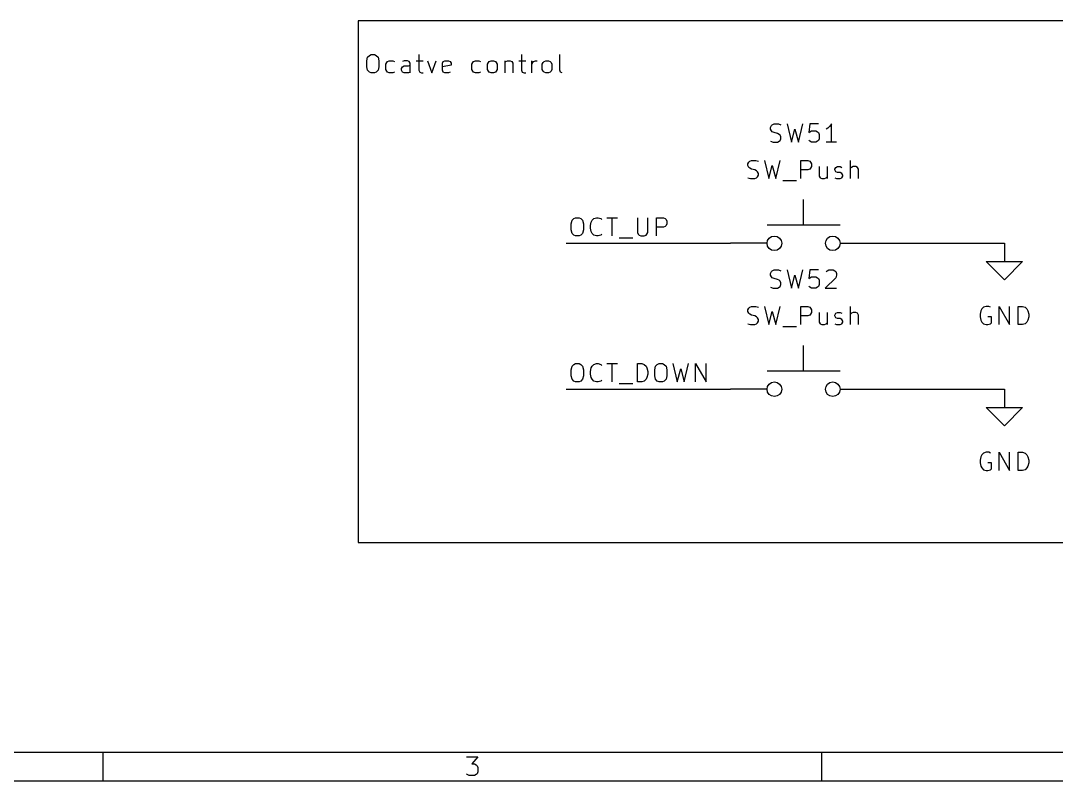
# Model space of a CAD drawing. Header units: inches. Extents: x 0.4 to 11.3, y -7.9 to -0.4.
# Drawn here: x 4.105 to 6.942, y -7.874 to -5.79 of the extents above; entities that cross this region are included whole.
import ezdxf

# ---------------------------------------------------------------- set-up
doc = ezdxf.new("R2010")
doc.units = ezdxf.units.IN
doc.header["$MEASUREMENT"] = 0
for name, color, linetype in [('GREENSIXTYFIVE', 129, 'CONTINUOUS'), ('LIGHTBLUE', 172, 'CONTINUOUS'), ('LIGHTGREEN', 92, 'CONTINUOUS'), ('RED', 14, 'CONTINUOUS'), ('REDSIX', 19, 'CONTINUOUS')]:
    doc.layers.add(name, color=color, linetype=linetype)

msp = doc.modelspace()

# ---------------------------------------------------------------- linework, layer by layer
at = {"layer": 'GREENSIXTYFIVE', "linetype": 'CONTINUOUS'}
for p, q in [((6.1595, -6.0823), (6.1619, -6.0776)), ((6.1595, -6.0871), (6.1595, -6.0823)), ((6.1619, -6.0919), (6.1595, -6.0871)), ((6.1619, -6.0776), (6.1643, -6.0752)), ((6.1643, -6.0942), (6.1619, -6.0919)), ((6.1643, -6.0752), (6.1691, -6.0728)), ((6.1691, -6.0966), (6.1643, -6.0942)), ((6.1691, -6.0728), (6.181, -6.0728)), ((6.1786, -6.099), (6.1691, -6.0966)), ((6.181, -6.0728), (6.1881, -6.0752)), ((6.2048, -6.0728), (6.2167, -6.1228)), ((6.2167, -6.1228), (6.2262, -6.0871)), ((6.2262, -6.0871), (6.2357, -6.1228)), ((6.2357, -6.1228), (6.2476, -6.0728)), ((6.2667, -6.0728), (6.2643, -6.0966)), ((6.2643, -6.0966), (6.2667, -6.0942)), ((6.2905, -6.0728), (6.2667, -6.0728)), ((6.2667, -6.0942), (6.2714, -6.0919)), ((6.2714, -6.0919), (6.2833, -6.0919)), ((6.2833, -6.0919), (6.2881, -6.0942)), ((6.2881, -6.0942), (6.2905, -6.0966)), ((6.2905, -6.0966), (6.2929, -6.1014)), ((6.3167, -6.0847), (6.3119, -6.0871)), ((6.3214, -6.0799), (6.3167, -6.0847)), ((6.3262, -6.0728), (6.3214, -6.0799)), ((6.3262, -6.1228), (6.3262, -6.0728)), ((6.1595, -6.1204), (6.1667, -6.1228)), ((6.1667, -6.1228), (6.1786, -6.1228)), ((6.1833, -6.1014), (6.1786, -6.099)), ((6.1786, -6.1228), (6.1833, -6.1204)), ((6.1857, -6.1038), (6.1833, -6.1014)), ((6.1833, -6.1204), (6.1857, -6.118)), ((6.1881, -6.1085), (6.1857, -6.1038)), ((6.1857, -6.118), (6.1881, -6.1133)), ((6.1881, -6.1133), (6.1881, -6.1085)), ((6.2667, -6.1204), (6.2643, -6.118)), ((6.2714, -6.1228), (6.2667, -6.1204)), ((6.2833, -6.1228), (6.2714, -6.1228)), ((6.2881, -6.1204), (6.2833, -6.1228)), ((6.2905, -6.118), (6.2881, -6.1204)), ((6.2929, -6.1133), (6.2905, -6.118)), ((6.2929, -6.1014), (6.2929, -6.1133)), ((6.3405, -6.1228), (6.3119, -6.1228)), ((6.0976, -6.1823), (6.1, -6.1776)), ((6.0976, -6.1871), (6.0976, -6.1823)), ((6.1, -6.1776), (6.1024, -6.1752)), ((6.1024, -6.1752), (6.1071, -6.1728)), ((6.1071, -6.1728), (6.119, -6.1728)), ((6.119, -6.1728), (6.1262, -6.1752)), ((6.1429, -6.1728), (6.1548, -6.2228)), ((6.1738, -6.2228), (6.1857, -6.1728)), ((6.2429, -6.2228), (6.2429, -6.1728)), ((6.2429, -6.1728), (6.2619, -6.1728)), ((6.2619, -6.1728), (6.2667, -6.1752)), ((6.2667, -6.1752), (6.269, -6.1776)), ((6.269, -6.1776), (6.2714, -6.1823)), ((6.2714, -6.1823), (6.2714, -6.1895)), ((6.3786, -6.2228), (6.3786, -6.1728)), ((6.1, -6.1919), (6.0976, -6.1871)), ((6.1024, -6.1942), (6.1, -6.1919)), ((6.1071, -6.1966), (6.1024, -6.1942)), ((6.1167, -6.199), (6.1071, -6.1966)), ((6.1214, -6.2014), (6.1167, -6.199)), ((6.1238, -6.2038), (6.1214, -6.2014)), ((6.1262, -6.2085), (6.1238, -6.2038)), ((6.1262, -6.2133), (6.1262, -6.2085)), ((6.1548, -6.2228), (6.1643, -6.1871)), ((6.1643, -6.1871), (6.1738, -6.2228)), ((6.2619, -6.199), (6.2429, -6.199)), ((6.2667, -6.1966), (6.2619, -6.199)), ((6.269, -6.1942), (6.2667, -6.1966)), ((6.2714, -6.1895), (6.269, -6.1942)), ((6.2929, -6.1895), (6.2929, -6.2157)), ((6.3143, -6.1895), (6.3143, -6.2228)), ((6.3357, -6.1966), (6.3381, -6.1919)), ((6.3357, -6.199), (6.3357, -6.1966)), ((6.3381, -6.2038), (6.3357, -6.199)), ((6.3381, -6.1919), (6.3429, -6.1895)), ((6.3429, -6.2061), (6.3381, -6.2038)), ((6.3429, -6.1895), (6.35, -6.1895)), ((6.35, -6.2061), (6.3429, -6.2061)), ((6.35, -6.1895), (6.3548, -6.1919)), ((6.3548, -6.2085), (6.35, -6.2061)), ((6.3571, -6.2133), (6.3548, -6.2085)), ((6.3809, -6.1919), (6.3786, -6.1942)), ((6.3857, -6.1895), (6.3809, -6.1919)), ((6.3929, -6.1895), (6.3857, -6.1895)), ((6.3976, -6.1919), (6.3929, -6.1895)), ((6.4, -6.1966), (6.3976, -6.1919)), ((6.4, -6.2228), (6.4, -6.1966)), ((6.0976, -6.2204), (6.1048, -6.2228)), ((6.1048, -6.2228), (6.1167, -6.2228)), ((6.1167, -6.2228), (6.1214, -6.2204)), ((6.1214, -6.2204), (6.1238, -6.218)), ((6.1238, -6.218), (6.1262, -6.2133)), ((6.1929, -6.2276), (6.231, -6.2276)), ((6.2929, -6.2157), (6.2952, -6.2204)), ((6.2952, -6.2204), (6.3, -6.2228)), ((6.3, -6.2228), (6.3071, -6.2228)), ((6.3071, -6.2228), (6.3119, -6.2204)), ((6.3119, -6.2204), (6.3143, -6.218)), ((6.3357, -6.2204), (6.3405, -6.2228)), ((6.3405, -6.2228), (6.35, -6.2228)), ((6.35, -6.2228), (6.3548, -6.2204)), ((6.3548, -6.2204), (6.3571, -6.2157)), ((6.3571, -6.2157), (6.3571, -6.2133)), ((6.1595, -6.4823), (6.1619, -6.4776)), ((6.1595, -6.4871), (6.1595, -6.4823)), ((6.1619, -6.4919), (6.1595, -6.4871)), ((6.1619, -6.4776), (6.1643, -6.4752)), ((6.1643, -6.4942), (6.1619, -6.4919)), ((6.1643, -6.4752), (6.1691, -6.4728)), ((6.1691, -6.4966), (6.1643, -6.4942)), ((6.1691, -6.4728), (6.181, -6.4728)), ((6.181, -6.4728), (6.1881, -6.4752)), ((6.2048, -6.4728), (6.2167, -6.5228)), ((6.2167, -6.5228), (6.2262, -6.4871)), ((6.2262, -6.4871), (6.2357, -6.5228)), ((6.2357, -6.5228), (6.2476, -6.4728)), ((6.2667, -6.4728), (6.2643, -6.4966)), ((6.2643, -6.4966), (6.2667, -6.4942)), ((6.2905, -6.4728), (6.2667, -6.4728)), ((6.2667, -6.4942), (6.2714, -6.4919)), ((6.2714, -6.4919), (6.2833, -6.4919)), ((6.2833, -6.4919), (6.2881, -6.4942)), ((6.2881, -6.4942), (6.2905, -6.4966)), ((6.3381, -6.4942), (6.3095, -6.5228)), ((6.3119, -6.4776), (6.3143, -6.4752)), ((6.3143, -6.4752), (6.319, -6.4728)), ((6.319, -6.4728), (6.331, -6.4728)), ((6.331, -6.4728), (6.3357, -6.4752)), ((6.3357, -6.4752), (6.3381, -6.4776)), ((6.3381, -6.4776), (6.3405, -6.4823)), ((6.3405, -6.4871), (6.3381, -6.4942)), ((6.3405, -6.4823), (6.3405, -6.4871)), ((6.1595, -6.5204), (6.1667, -6.5228)), ((6.1667, -6.5228), (6.1786, -6.5228)), ((6.1786, -6.499), (6.1691, -6.4966)), ((6.1833, -6.5014), (6.1786, -6.499)), ((6.1786, -6.5228), (6.1833, -6.5204)), ((6.1857, -6.5038), (6.1833, -6.5014)), ((6.1833, -6.5204), (6.1857, -6.518)), ((6.1881, -6.5085), (6.1857, -6.5038)), ((6.1857, -6.518), (6.1881, -6.5133)), ((6.1881, -6.5133), (6.1881, -6.5085)), ((6.2667, -6.5204), (6.2643, -6.518)), ((6.2714, -6.5228), (6.2667, -6.5204)), ((6.2833, -6.5228), (6.2714, -6.5228)), ((6.2881, -6.5204), (6.2833, -6.5228)), ((6.2905, -6.518), (6.2881, -6.5204)), ((6.2905, -6.4966), (6.2929, -6.5014)), ((6.2929, -6.5133), (6.2905, -6.518)), ((6.2929, -6.5014), (6.2929, -6.5133)), ((6.3095, -6.5228), (6.3405, -6.5228)), ((6.0976, -6.5823), (6.1, -6.5776)), ((6.1, -6.5776), (6.1024, -6.5752)), ((6.1024, -6.5752), (6.1071, -6.5728)), ((6.1071, -6.5728), (6.119, -6.5728)), ((6.119, -6.5728), (6.1262, -6.5752)), ((6.1429, -6.5728), (6.1548, -6.6228)), ((6.1738, -6.6228), (6.1857, -6.5728)), ((6.2429, -6.6228), (6.2429, -6.5728)), ((6.2429, -6.5728), (6.2619, -6.5728)), ((6.2619, -6.5728), (6.2667, -6.5752)), ((6.2667, -6.5752), (6.269, -6.5776)), ((6.269, -6.5776), (6.2714, -6.5823)), ((6.3786, -6.6228), (6.3786, -6.5728)), ((6.7381, -6.5799), (6.7357, -6.5847)), ((6.7429, -6.5752), (6.7381, -6.5799)), ((6.75, -6.5728), (6.7429, -6.5752)), ((6.7571, -6.5728), (6.75, -6.5728)), ((6.7619, -6.5752), (6.7571, -6.5728)), ((6.7857, -6.6228), (6.7857, -6.5728)), ((6.7857, -6.5728), (6.8143, -6.6228)), ((6.8143, -6.6228), (6.8143, -6.5728)), ((6.8381, -6.6228), (6.8381, -6.5728)), ((6.8381, -6.5728), (6.85, -6.5728)), ((6.85, -6.5728), (6.8571, -6.5752)), ((6.8571, -6.5752), (6.8619, -6.5799)), ((6.8619, -6.5799), (6.8643, -6.5847)), ((6.0976, -6.5871), (6.0976, -6.5823)), ((6.1, -6.5919), (6.0976, -6.5871)), ((6.1024, -6.5942), (6.1, -6.5919)), ((6.1071, -6.5966), (6.1024, -6.5942)), ((6.1167, -6.599), (6.1071, -6.5966)), ((6.1214, -6.6014), (6.1167, -6.599)), ((6.1238, -6.6038), (6.1214, -6.6014)), ((6.1262, -6.6085), (6.1238, -6.6038)), ((6.1262, -6.6133), (6.1262, -6.6085)), ((6.1548, -6.6228), (6.1643, -6.5871)), ((6.1643, -6.5871), (6.1738, -6.6228)), ((6.2619, -6.599), (6.2429, -6.599)), ((6.2667, -6.5966), (6.2619, -6.599)), ((6.269, -6.5942), (6.2667, -6.5966)), ((6.2714, -6.5895), (6.269, -6.5942)), ((6.2714, -6.5823), (6.2714, -6.5895)), ((6.2929, -6.5895), (6.2929, -6.6157)), ((6.3143, -6.5895), (6.3143, -6.6228)), ((6.3357, -6.5966), (6.3381, -6.5919)), ((6.3357, -6.599), (6.3357, -6.5966)), ((6.3381, -6.6038), (6.3357, -6.599)), ((6.3381, -6.5919), (6.3429, -6.5895)), ((6.3429, -6.6061), (6.3381, -6.6038)), ((6.3429, -6.5895), (6.35, -6.5895)), ((6.35, -6.6061), (6.3429, -6.6061)), ((6.35, -6.5895), (6.3548, -6.5919)), ((6.3548, -6.6085), (6.35, -6.6061)), ((6.3571, -6.6133), (6.3548, -6.6085)), ((6.3809, -6.5919), (6.3786, -6.5942)), ((6.3857, -6.5895), (6.3809, -6.5919)), ((6.3929, -6.5895), (6.3857, -6.5895)), ((6.3976, -6.5919), (6.3929, -6.5895)), ((6.4, -6.5966), (6.3976, -6.5919)), ((6.4, -6.6228), (6.4, -6.5966)), ((6.7357, -6.5847), (6.7333, -6.5942)), ((6.7333, -6.5942), (6.7333, -6.6014)), ((6.7333, -6.6014), (6.7357, -6.6109)), ((6.7643, -6.6014), (6.7548, -6.6014)), ((6.7643, -6.618), (6.7643, -6.6014)), ((6.8643, -6.5847), (6.8667, -6.5942)), ((6.8667, -6.6014), (6.8643, -6.6109)), ((6.8667, -6.5942), (6.8667, -6.6014)), ((6.0976, -6.6204), (6.1048, -6.6228)), ((6.1048, -6.6228), (6.1167, -6.6228)), ((6.1167, -6.6228), (6.1214, -6.6204)), ((6.1214, -6.6204), (6.1238, -6.618)), ((6.1238, -6.618), (6.1262, -6.6133)), ((6.1929, -6.6276), (6.231, -6.6276)), ((6.2929, -6.6157), (6.2952, -6.6204)), ((6.2952, -6.6204), (6.3, -6.6228)), ((6.3, -6.6228), (6.3071, -6.6228)), ((6.3071, -6.6228), (6.3119, -6.6204)), ((6.3119, -6.6204), (6.3143, -6.618)), ((6.3357, -6.6204), (6.3405, -6.6228)), ((6.3405, -6.6228), (6.35, -6.6228)), ((6.35, -6.6228), (6.3548, -6.6204)), ((6.3548, -6.6204), (6.3571, -6.6157)), ((6.3571, -6.6157), (6.3571, -6.6133)), ((6.7357, -6.6109), (6.7381, -6.6157)), ((6.7381, -6.6157), (6.7429, -6.6204)), ((6.7429, -6.6204), (6.75, -6.6228)), ((6.75, -6.6228), (6.7548, -6.6228)), ((6.7548, -6.6228), (6.7619, -6.6204)), ((6.7619, -6.6204), (6.7643, -6.618)), ((6.85, -6.6228), (6.8381, -6.6228)), ((6.8571, -6.6204), (6.85, -6.6228)), ((6.8619, -6.6157), (6.8571, -6.6204)), ((6.8643, -6.6109), (6.8619, -6.6157)), ((6.7429, -6.9752), (6.7381, -6.9799)), ((6.75, -6.9728), (6.7429, -6.9752)), ((6.7571, -6.9728), (6.75, -6.9728)), ((6.7619, -6.9752), (6.7571, -6.9728)), ((6.7857, -7.0228), (6.7857, -6.9728)), ((6.7857, -6.9728), (6.8143, -7.0228)), ((6.8143, -7.0228), (6.8143, -6.9728)), ((6.8381, -7.0228), (6.8381, -6.9728)), ((6.8381, -6.9728), (6.85, -6.9728)), ((6.85, -6.9728), (6.8571, -6.9752)), ((6.8571, -6.9752), (6.8619, -6.9799)), ((6.7357, -6.9847), (6.7333, -6.9942)), ((6.7333, -6.9942), (6.7333, -7.0014)), ((6.7333, -7.0014), (6.7357, -7.0109)), ((6.7381, -6.9799), (6.7357, -6.9847)), ((6.7643, -7.0014), (6.7548, -7.0014)), ((6.7643, -7.018), (6.7643, -7.0014)), ((6.8619, -6.9799), (6.8643, -6.9847)), ((6.8643, -6.9847), (6.8667, -6.9942)), ((6.8667, -7.0014), (6.8643, -7.0109)), ((6.8667, -6.9942), (6.8667, -7.0014)), ((6.7357, -7.0109), (6.7381, -7.0157)), ((6.7381, -7.0157), (6.7429, -7.0204)), ((6.7429, -7.0204), (6.75, -7.0228)), ((6.75, -7.0228), (6.7548, -7.0228)), ((6.7548, -7.0228), (6.7619, -7.0204)), ((6.7619, -7.0204), (6.7643, -7.018)), ((6.85, -7.0228), (6.8381, -7.0228)), ((6.8571, -7.0204), (6.85, -7.0228)), ((6.8619, -7.0157), (6.8571, -7.0204)), ((6.8643, -7.0109), (6.8619, -7.0157))]:
    msp.add_line(p, q, dxfattribs=at)
at = {"layer": 'LIGHTBLUE', "linetype": 'CONTINUOUS'}
for p, q in [((5.03, -5.79), (5.03, -7.22)), ((7.1, -5.79), (5.03, -5.79)), ((5.0533, -5.8996), (5.0557, -5.8901)), ((5.0533, -5.9163), (5.0533, -5.8996)), ((5.0557, -5.8901), (5.0605, -5.8853)), ((5.0605, -5.8853), (5.0652, -5.883)), ((5.0652, -5.883), (5.0748, -5.883)), ((5.0748, -5.883), (5.0795, -5.8853)), ((5.0795, -5.8853), (5.0843, -5.8901)), ((5.0843, -5.8901), (5.0867, -5.8996)), ((5.0867, -5.8996), (5.0867, -5.9163)), ((5.1105, -5.902), (5.1152, -5.8996)), ((5.1152, -5.8996), (5.1248, -5.8996)), ((5.1248, -5.8996), (5.1295, -5.902)), ((5.1557, -5.8996), (5.151, -5.902)), ((5.1652, -5.8996), (5.1557, -5.8996)), ((5.17, -5.902), (5.1652, -5.8996)), ((5.1891, -5.8996), (5.2081, -5.8996)), ((5.1962, -5.883), (5.1962, -5.9258)), ((5.22, -5.8996), (5.2319, -5.933)), ((5.2319, -5.933), (5.2438, -5.8996)), ((5.2629, -5.902), (5.2676, -5.8996)), ((5.2676, -5.8996), (5.2771, -5.8996)), ((5.2771, -5.8996), (5.2819, -5.902)), ((5.3462, -5.902), (5.351, -5.8996)), ((5.351, -5.8996), (5.3605, -5.8996)), ((5.3605, -5.8996), (5.3652, -5.902)), ((5.3891, -5.902), (5.3938, -5.8996)), ((5.3938, -5.8996), (5.401, -5.8996)), ((5.401, -5.8996), (5.4057, -5.902)), ((5.4319, -5.8996), (5.4319, -5.933)), ((5.4343, -5.902), (5.4391, -5.8996)), ((5.4391, -5.8996), (5.4462, -5.8996)), ((5.4462, -5.8996), (5.451, -5.902)), ((5.47, -5.8996), (5.489, -5.8996)), ((5.4771, -5.883), (5.4771, -5.9258)), ((5.5057, -5.933), (5.5057, -5.8996)), ((5.5105, -5.902), (5.5152, -5.8996)), ((5.5152, -5.8996), (5.52, -5.8996)), ((5.539, -5.902), (5.5438, -5.8996)), ((5.5438, -5.8996), (5.551, -5.8996)), ((5.551, -5.8996), (5.5557, -5.902)), ((5.5819, -5.9258), (5.5819, -5.883)), ((5.0557, -5.9258), (5.0533, -5.9163)), ((5.0605, -5.9306), (5.0557, -5.9258)), ((5.0843, -5.9258), (5.0795, -5.9306)), ((5.0867, -5.9163), (5.0843, -5.9258)), ((5.1057, -5.9092), (5.1081, -5.9044)), ((5.1057, -5.9234), (5.1057, -5.9092)), ((5.1081, -5.9282), (5.1057, -5.9234)), ((5.1081, -5.9044), (5.1105, -5.902)), ((5.1105, -5.9306), (5.1081, -5.9282)), ((5.1486, -5.9211), (5.151, -5.9163)), ((5.1486, -5.9258), (5.1486, -5.9211)), ((5.151, -5.9306), (5.1486, -5.9258)), ((5.151, -5.9163), (5.1557, -5.9139)), ((5.1557, -5.9139), (5.1676, -5.9139)), ((5.1676, -5.9139), (5.1724, -5.9115)), ((5.1724, -5.9068), (5.17, -5.902)), ((5.1724, -5.933), (5.1724, -5.9068)), ((5.1962, -5.9258), (5.1986, -5.9306)), ((5.2605, -5.9068), (5.2629, -5.902)), ((5.2605, -5.9258), (5.2605, -5.9068)), ((5.2843, -5.9115), (5.2605, -5.9163)), ((5.2629, -5.9306), (5.2605, -5.9258)), ((5.2819, -5.902), (5.2843, -5.9068)), ((5.2843, -5.9068), (5.2843, -5.9115)), ((5.3414, -5.9092), (5.3438, -5.9044)), ((5.3414, -5.9234), (5.3414, -5.9092)), ((5.3438, -5.9282), (5.3414, -5.9234)), ((5.3438, -5.9044), (5.3462, -5.902)), ((5.3462, -5.9306), (5.3438, -5.9282)), ((5.3843, -5.9092), (5.3867, -5.9044)), ((5.3843, -5.9234), (5.3843, -5.9092)), ((5.3867, -5.9282), (5.3843, -5.9234)), ((5.3867, -5.9044), (5.3891, -5.902)), ((5.3891, -5.9306), (5.3867, -5.9282)), ((5.4057, -5.902), (5.4081, -5.9044)), ((5.4081, -5.9282), (5.4057, -5.9306)), ((5.4081, -5.9044), (5.4105, -5.9092)), ((5.4105, -5.9234), (5.4081, -5.9282)), ((5.4105, -5.9092), (5.4105, -5.9234)), ((5.4319, -5.9044), (5.4343, -5.902)), ((5.451, -5.902), (5.4533, -5.9068)), ((5.4533, -5.9068), (5.4533, -5.933)), ((5.4771, -5.9258), (5.4795, -5.9306)), ((5.5057, -5.9092), (5.5081, -5.9044)), ((5.5081, -5.9044), (5.5105, -5.902)), ((5.5343, -5.9092), (5.5367, -5.9044)), ((5.5343, -5.9234), (5.5343, -5.9092)), ((5.5367, -5.9282), (5.5343, -5.9234)), ((5.5367, -5.9044), (5.539, -5.902)), ((5.539, -5.9306), (5.5367, -5.9282)), ((5.5557, -5.902), (5.5581, -5.9044)), ((5.5581, -5.9282), (5.5557, -5.9306)), ((5.5581, -5.9044), (5.5605, -5.9092)), ((5.5605, -5.9234), (5.5581, -5.9282)), ((5.5605, -5.9092), (5.5605, -5.9234)), ((5.5843, -5.9306), (5.5819, -5.9258)), ((5.0652, -5.933), (5.0605, -5.9306)), ((5.0748, -5.933), (5.0652, -5.933)), ((5.0795, -5.9306), (5.0748, -5.933)), ((5.1152, -5.933), (5.1105, -5.9306)), ((5.1248, -5.933), (5.1152, -5.933)), ((5.1295, -5.9306), (5.1248, -5.933)), ((5.1557, -5.933), (5.151, -5.9306)), ((5.1676, -5.933), (5.1557, -5.933)), ((5.1724, -5.9306), (5.1676, -5.933)), ((5.1986, -5.9306), (5.2033, -5.933)), ((5.2033, -5.933), (5.2081, -5.933)), ((5.2676, -5.933), (5.2629, -5.9306)), ((5.2771, -5.933), (5.2676, -5.933)), ((5.2819, -5.9306), (5.2771, -5.933)), ((5.351, -5.933), (5.3462, -5.9306)), ((5.3605, -5.933), (5.351, -5.933)), ((5.3652, -5.9306), (5.3605, -5.933)), ((5.3938, -5.933), (5.3891, -5.9306)), ((5.401, -5.933), (5.3938, -5.933)), ((5.4057, -5.9306), (5.401, -5.933)), ((5.4795, -5.9306), (5.4843, -5.933)), ((5.4843, -5.933), (5.489, -5.933)), ((5.5438, -5.933), (5.539, -5.9306)), ((5.551, -5.933), (5.5438, -5.933)), ((5.5557, -5.9306), (5.551, -5.933)), ((5.589, -5.933), (5.5843, -5.9306)), ((5.03, -7.22), (7.1, -7.22))]:
    msp.add_line(p, q, dxfattribs=at)
at = {"layer": 'LIGHTGREEN', "linetype": 'CONTINUOUS'}
for p, q in [((5.6, -6.4), (6.05, -6.4)), ((6.45, -6.4), (6.8, -6.4)), ((5.6, -6.8), (6.05, -6.8)), ((6.45, -6.8), (6.8, -6.8))]:
    msp.add_line(p, q, dxfattribs=at)
at = {"layer": 'RED', "linetype": 'CONTINUOUS'}
for p, q in [((6.25, -6.35), (6.25, -6.28)), ((6.35, -6.35), (6.15, -6.35)), ((6.15, -6.4), (6.05, -6.4)), ((6.35, -6.4), (6.45, -6.4)), ((6.8, -6.4), (6.8, -6.45)), ((6.8, -6.5), (6.75, -6.45)), ((6.75, -6.45), (6.8, -6.45)), ((6.8, -6.45), (6.85, -6.45)), ((6.85, -6.45), (6.8, -6.5)), ((6.25, -6.75), (6.25, -6.68)), ((6.35, -6.75), (6.15, -6.75)), ((6.15, -6.8), (6.05, -6.8)), ((6.35, -6.8), (6.45, -6.8)), ((6.8, -6.8), (6.8, -6.85)), ((6.8, -6.9), (6.75, -6.85)), ((6.75, -6.85), (6.8, -6.85)), ((6.8, -6.85), (6.85, -6.85)), ((6.85, -6.85), (6.8, -6.9)), ((11.2206, -7.7956), (0.4724, -7.7956)), ((4.3307, -7.7956), (4.3307, -7.8743)), ((6.2992, -7.7956), (6.2992, -7.8743)), ((5.3262, -7.8071), (5.3578, -7.8071)), ((5.3578, -7.8071), (5.3408, -7.8266)), ((5.3408, -7.8266), (5.3481, -7.8266)), ((5.3481, -7.8266), (5.353, -7.8291)), ((5.353, -7.8291), (5.3554, -7.8315)), ((5.3286, -7.8559), (5.3262, -7.8534)), ((5.3335, -7.8583), (5.3286, -7.8559)), ((5.353, -7.8559), (5.3481, -7.8583)), ((5.3554, -7.8534), (5.353, -7.8559)), ((5.3554, -7.8315), (5.3578, -7.8364)), ((5.3578, -7.8486), (5.3554, -7.8534)), ((5.3578, -7.8364), (5.3578, -7.8486)), ((11.2993, -7.8743), (0.3937, -7.8743)), ((5.3481, -7.8583), (5.3335, -7.8583))]:
    msp.add_line(p, q, dxfattribs=at)
at = {"layer": 'RED'}
for centre in [(6.17, -6.4), (6.33, -6.4), (6.17, -6.8), (6.33, -6.8)]:
    msp.add_circle(centre, 0.02, dxfattribs=at)
at = {"layer": 'REDSIX', "linetype": 'CONTINUOUS'}
for p, q in [((5.6136, -6.3465), (5.616, -6.3369)), ((5.6136, -6.3631), (5.6136, -6.3465)), ((5.616, -6.3369), (5.6208, -6.3322)), ((5.6208, -6.3322), (5.6255, -6.3298)), ((5.6255, -6.3298), (5.6351, -6.3298)), ((5.6351, -6.3298), (5.6398, -6.3322)), ((5.6398, -6.3322), (5.6446, -6.3369)), ((5.6446, -6.3369), (5.647, -6.3465)), ((5.647, -6.3465), (5.647, -6.3631)), ((5.666, -6.3512), (5.6684, -6.3417)), ((5.666, -6.3584), (5.666, -6.3512)), ((5.6684, -6.3417), (5.6708, -6.3369)), ((5.6708, -6.3369), (5.6755, -6.3322)), ((5.6755, -6.3322), (5.6827, -6.3298)), ((5.6827, -6.3298), (5.6874, -6.3298)), ((5.6874, -6.3298), (5.6946, -6.3322)), ((5.6946, -6.3322), (5.697, -6.3346)), ((5.7113, -6.3298), (5.7398, -6.3298)), ((5.7255, -6.3798), (5.7255, -6.3298)), ((5.7946, -6.3298), (5.7946, -6.3703)), ((5.8232, -6.3703), (5.8232, -6.3298)), ((5.847, -6.3798), (5.847, -6.3298)), ((5.847, -6.3298), (5.866, -6.3298)), ((5.866, -6.3298), (5.8708, -6.3322)), ((5.8708, -6.3536), (5.866, -6.356)), ((5.8708, -6.3322), (5.8732, -6.3346)), ((5.8732, -6.3512), (5.8708, -6.3536)), ((5.8732, -6.3346), (5.8755, -6.3393)), ((5.8755, -6.3465), (5.8732, -6.3512)), ((5.8755, -6.3393), (5.8755, -6.3465)), ((5.616, -6.3727), (5.6136, -6.3631)), ((5.6208, -6.3774), (5.616, -6.3727)), ((5.6255, -6.3798), (5.6208, -6.3774)), ((5.6351, -6.3798), (5.6255, -6.3798)), ((5.6398, -6.3774), (5.6351, -6.3798)), ((5.6446, -6.3727), (5.6398, -6.3774)), ((5.647, -6.3631), (5.6446, -6.3727)), ((5.6684, -6.3679), (5.666, -6.3584)), ((5.6708, -6.3727), (5.6684, -6.3679)), ((5.6755, -6.3774), (5.6708, -6.3727)), ((5.6827, -6.3798), (5.6755, -6.3774)), ((5.6874, -6.3798), (5.6827, -6.3798)), ((5.6946, -6.3774), (5.6874, -6.3798)), ((5.697, -6.375), (5.6946, -6.3774)), ((5.7946, -6.3703), (5.797, -6.375)), ((5.797, -6.375), (5.7993, -6.3774)), ((5.7993, -6.3774), (5.8041, -6.3798)), ((5.8041, -6.3798), (5.8136, -6.3798)), ((5.8136, -6.3798), (5.8184, -6.3774)), ((5.8184, -6.3774), (5.8208, -6.375)), ((5.8208, -6.375), (5.8232, -6.3703)), ((5.866, -6.356), (5.847, -6.356)), ((5.7446, -6.3846), (5.7827, -6.3846)), ((5.6136, -6.7465), (5.616, -6.7369)), ((5.6136, -6.7631), (5.6136, -6.7465)), ((5.616, -6.7369), (5.6208, -6.7322)), ((5.6208, -6.7322), (5.6255, -6.7298)), ((5.6255, -6.7298), (5.6351, -6.7298)), ((5.6351, -6.7298), (5.6398, -6.7322)), ((5.6398, -6.7322), (5.6446, -6.7369)), ((5.6446, -6.7369), (5.647, -6.7465)), ((5.647, -6.7465), (5.647, -6.7631)), ((5.666, -6.7512), (5.6684, -6.7417)), ((5.666, -6.7584), (5.666, -6.7512)), ((5.6684, -6.7417), (5.6708, -6.7369)), ((5.6708, -6.7369), (5.6755, -6.7322)), ((5.6755, -6.7322), (5.6827, -6.7298)), ((5.6827, -6.7298), (5.6874, -6.7298)), ((5.6874, -6.7298), (5.6946, -6.7322)), ((5.6946, -6.7322), (5.697, -6.7346)), ((5.7113, -6.7298), (5.7398, -6.7298)), ((5.7255, -6.7798), (5.7255, -6.7298)), ((5.7946, -6.7798), (5.7946, -6.7298)), ((5.7946, -6.7298), (5.8065, -6.7298)), ((5.8065, -6.7298), (5.8136, -6.7322)), ((5.8136, -6.7322), (5.8184, -6.7369)), ((5.8184, -6.7369), (5.8208, -6.7417)), ((5.8208, -6.7417), (5.8232, -6.7512)), ((5.8232, -6.7512), (5.8232, -6.7584)), ((5.8422, -6.7465), (5.8446, -6.7369)), ((5.8422, -6.7631), (5.8422, -6.7465)), ((5.8446, -6.7369), (5.8493, -6.7322)), ((5.8493, -6.7322), (5.8541, -6.7298)), ((5.8541, -6.7298), (5.8636, -6.7298)), ((5.8636, -6.7298), (5.8684, -6.7322)), ((5.8684, -6.7322), (5.8732, -6.7369)), ((5.8732, -6.7369), (5.8755, -6.7465)), ((5.8755, -6.7465), (5.8755, -6.7631)), ((5.8922, -6.7298), (5.9041, -6.7798)), ((5.9041, -6.7798), (5.9136, -6.7441)), ((5.9136, -6.7441), (5.9232, -6.7798)), ((5.9232, -6.7798), (5.9351, -6.7298)), ((5.9541, -6.7798), (5.9541, -6.7298)), ((5.9541, -6.7298), (5.9827, -6.7798)), ((5.9827, -6.7798), (5.9827, -6.7298)), ((5.616, -6.7727), (5.6136, -6.7631)), ((5.6208, -6.7774), (5.616, -6.7727)), ((5.6255, -6.7798), (5.6208, -6.7774)), ((5.6398, -6.7774), (5.6351, -6.7798)), ((5.6446, -6.7727), (5.6398, -6.7774)), ((5.647, -6.7631), (5.6446, -6.7727)), ((5.6684, -6.7679), (5.666, -6.7584)), ((5.6708, -6.7727), (5.6684, -6.7679)), ((5.6755, -6.7774), (5.6708, -6.7727)), ((5.6827, -6.7798), (5.6755, -6.7774)), ((5.6946, -6.7774), (5.6874, -6.7798)), ((5.697, -6.775), (5.6946, -6.7774)), ((5.8136, -6.7774), (5.8065, -6.7798)), ((5.8184, -6.7727), (5.8136, -6.7774)), ((5.8208, -6.7679), (5.8184, -6.7727)), ((5.8232, -6.7584), (5.8208, -6.7679)), ((5.8446, -6.7727), (5.8422, -6.7631)), ((5.8493, -6.7774), (5.8446, -6.7727)), ((5.8541, -6.7798), (5.8493, -6.7774)), ((5.8684, -6.7774), (5.8636, -6.7798)), ((5.8732, -6.7727), (5.8684, -6.7774)), ((5.8755, -6.7631), (5.8732, -6.7727)), ((5.6351, -6.7798), (5.6255, -6.7798)), ((5.6874, -6.7798), (5.6827, -6.7798)), ((5.7446, -6.7846), (5.7827, -6.7846)), ((5.8065, -6.7798), (5.7946, -6.7798)), ((5.8636, -6.7798), (5.8541, -6.7798))]:
    msp.add_line(p, q, dxfattribs=at)

doc.saveas('drawing.dxf')
